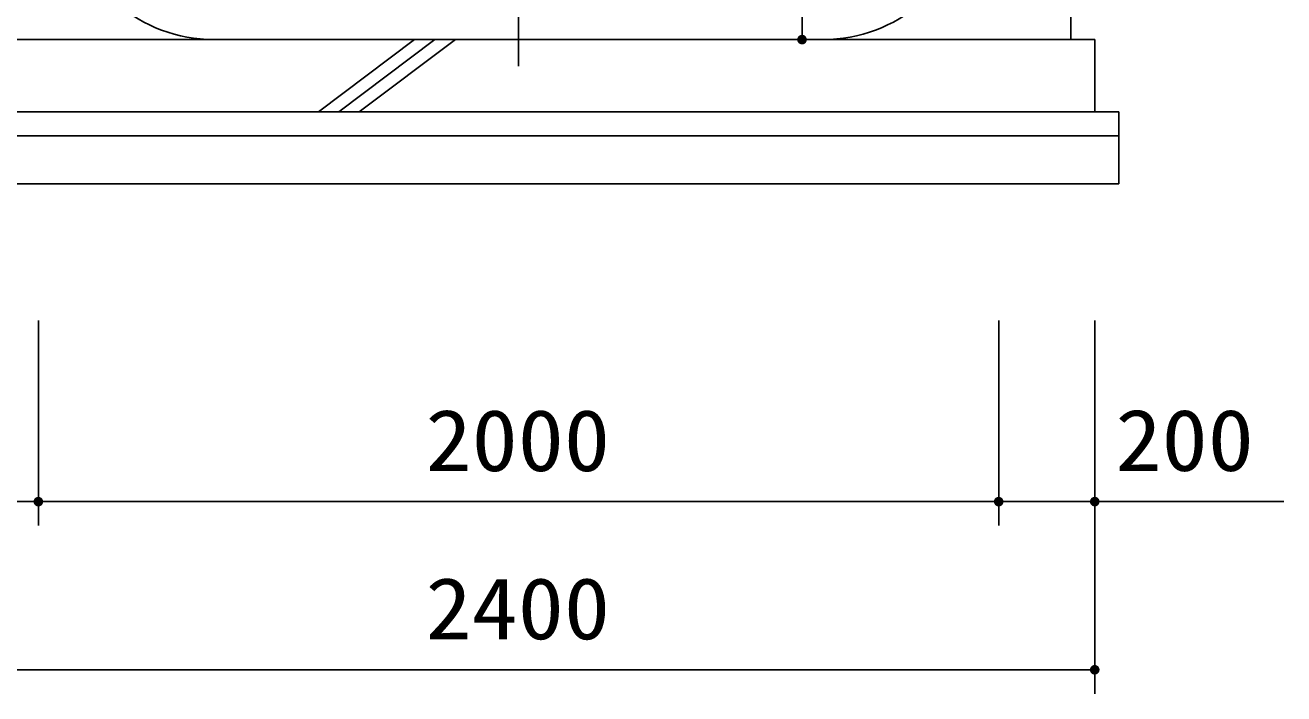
# Model space of a CAD drawing. Units: millimetres, scale not verified. Extents: x -14850 to 14850, y -10500 to 10500.
# Drawn here: x 197 to 2818, y -6984 to -5593 of the extents above; entities that cross this region are included whole.
import ezdxf
from ezdxf.enums import TextEntityAlignment as Align

# ---------------------------------------------------------------- set-up
doc = ezdxf.new("R2010")
doc.units = ezdxf.units.MM
doc.header["$LTSCALE"] = 50
doc.linetypes.add('LONG_DASHED1', pattern=[7, 6, -1])
for name, color, linetype, lineweight in [('0-0_躯体', 3, 'Continuous', 25), ('0-2_製作', 5, 'Continuous', 25), ('0-4_機器', 3, 'Continuous', 25)]:
    doc.layers.add(name, color=color, linetype=linetype, lineweight=lineweight)
doc.styles.add('ＭＳ ゴシック', font='')
doc.styles.get('ＭＳ ゴシック').set_extended_font_data('MS Gothic')

msp = doc.modelspace()

# ---------------------------------------------------------------- linework, layer by layer
at = {"layer": '0-0_躯体', "linetype": 'LONG_DASHED1'}
msp.add_line((1224.6, -3277.85), (1224.6, -5694.18), dxfattribs=at)
at = {"layer": '0-0_躯体', "color": 7}
msp.add_line((2374.59, -5080.82), (2374.59, -5622.75), dxfattribs=at)
at = {"layer": '0-0_躯体'}
msp.add_line((1859.09, -5622.75), (590.1, -5622.75), dxfattribs=at)
at = {"layer": '0-0_躯体', "color": 2}
for p, q in [((1008.15, -5622.75), (808.15, -5772.75)), ((850.57, -5772.75), (1050.57, -5622.75)), ((1093, -5622.75), (893, -5772.75))]:
    msp.add_line(p, q, dxfattribs=at)
at = {"layer": '0-0_躯体'}
for centre, start, end in [((590.1, -5312.75), 188.83086, 270), ((1859.09, -5312.75), 270, 351.16913)]:
    msp.add_arc(centre, 310, start, end, dxfattribs=at)
at = {"layer": '0-2_製作', "color": 2}
for p, q in [((1814.99, -5622.75), (1814.99, -3972.75)), ((1864.99, -5622.75), (1591.71, -5622.75)), ((224.59, -6634.35), (224.59, -6207.57)), ((2224.6, -6634.35), (2224.6, -6207.57)), ((2424.59, -6984.35), (2424.59, -6207.57)), ((24.59, -6584.35), (224.59, -6584.35)), ((224.59, -6584.35), (2224.6, -6584.35)), ((2224.6, -6584.35), (2424.59, -6584.35)), ((2424.59, -6584.35), (2818.37, -6584.35)), ((24.59, -6934.35), (2424.59, -6934.35))]:
    msp.add_line(p, q, dxfattribs=at)
at = {"layer": '0-2_製作'}
for points in [[(1804.99, -5622.75), (1814.99, -5612.75), (1814.99, -5622.75)], [(1805.01, -5622.12), (1814.99, -5612.75), (1804.99, -5622.75)], [(1805.3, -5625.24), (1804.99, -5622.75), (1814.99, -5622.75)], [(1805.07, -5624), (1804.99, -5622.75), (1805.3, -5625.24)], [(1805.17, -5620.88), (1814.99, -5612.75), (1805.01, -5622.12)], [(1805.48, -5619.66), (1814.99, -5612.75), (1805.17, -5620.88)], [(1805.3, -5625.24), (1814.99, -5622.75), (1805.69, -5626.43)], [(1805.94, -5618.49), (1814.99, -5612.75), (1805.48, -5619.66)], [(1805.69, -5626.43), (1814.99, -5622.75), (1806.23, -5627.57)], [(1806.55, -5617.39), (1814.99, -5612.75), (1805.94, -5618.49)], [(1806.23, -5627.57), (1814.99, -5622.75), (1806.9, -5628.63)], [(1807.28, -5616.38), (1814.99, -5612.75), (1806.55, -5617.39)], [(1806.9, -5628.63), (1814.99, -5622.75), (1807.7, -5629.59)], [(1808.14, -5615.46), (1814.99, -5612.75), (1807.28, -5616.38)], [(1807.7, -5629.59), (1814.99, -5622.75), (1808.61, -5630.45)], [(1809.11, -5614.66), (1814.99, -5612.75), (1808.14, -5615.46)], [(1808.61, -5630.45), (1814.99, -5622.75), (1809.63, -5631.19)], [(1810.17, -5613.99), (1814.99, -5612.75), (1809.11, -5614.66)], [(1809.63, -5631.19), (1814.99, -5622.75), (1810.73, -5631.8)], [(1810.17, -5613.99), (1813.74, -5612.83), (1814.99, -5612.75)], [(1811.31, -5613.45), (1813.74, -5612.83), (1810.17, -5613.99)], [(1810.73, -5631.8), (1814.99, -5622.75), (1811.9, -5632.26)], [(1811.31, -5613.45), (1812.5, -5613.06), (1813.74, -5612.83)], [(1811.9, -5632.26), (1814.99, -5622.75), (1813.11, -5632.57)], [(1813.11, -5632.57), (1814.99, -5622.75), (1814.36, -5632.73)], [(1814.36, -5632.73), (1814.99, -5622.75), (1814.99, -5632.75)], [(1814.99, -5612.75), (1824.29, -5619.07), (1814.99, -5622.75)], [(1814.99, -5612.75), (1823.75, -5617.93), (1824.29, -5619.07)], [(1814.99, -5612.75), (1823.08, -5616.87), (1823.75, -5617.93)], [(1814.99, -5612.75), (1822.28, -5615.9), (1823.08, -5616.87)], [(1814.99, -5612.75), (1821.36, -5615.04), (1822.28, -5615.9)], [(1814.99, -5612.75), (1820.35, -5614.31), (1821.36, -5615.04)], [(1814.99, -5612.75), (1819.25, -5613.7), (1820.35, -5614.31)], [(1814.99, -5612.75), (1818.08, -5613.24), (1819.25, -5613.7)], [(1814.99, -5612.75), (1816.86, -5612.93), (1818.08, -5613.24)], [(1814.99, -5612.75), (1815.62, -5612.77), (1816.86, -5612.93)], [(1814.99, -5622.75), (1824.29, -5619.07), (1824.67, -5620.26)], [(1814.99, -5622.75), (1824.67, -5620.26), (1824.91, -5621.5)], [(1814.99, -5622.75), (1824.91, -5621.5), (1824.99, -5622.75)], [(1814.99, -5622.75), (1820.87, -5630.84), (1814.99, -5632.75)], [(1814.99, -5622.75), (1821.83, -5630.04), (1820.87, -5630.84)], [(1814.99, -5622.75), (1822.69, -5629.12), (1821.83, -5630.04)], [(1814.99, -5622.75), (1823.43, -5628.11), (1822.69, -5629.12)], [(1814.99, -5622.75), (1824.04, -5627.01), (1823.43, -5628.11)], [(1814.99, -5622.75), (1824.5, -5625.84), (1824.04, -5627.01)], [(1814.99, -5622.75), (1824.81, -5624.62), (1824.5, -5625.84)], [(1814.99, -5622.75), (1824.97, -5623.38), (1824.81, -5624.62)], [(1814.99, -5622.75), (1824.99, -5622.75), (1824.97, -5623.38)], [(1814.99, -5632.75), (1820.87, -5630.84), (1819.81, -5631.51)], [(1814.99, -5632.75), (1819.81, -5631.51), (1816.24, -5632.67)], [(1816.24, -5632.67), (1819.81, -5631.51), (1818.67, -5632.05)], [(1816.24, -5632.67), (1818.67, -5632.05), (1817.48, -5632.44)], [(214.59, -6584.35), (224.59, -6574.35), (224.59, -6584.35)], [(214.61, -6583.72), (224.59, -6574.35), (214.59, -6584.35)], [(214.77, -6582.48), (224.59, -6574.35), (214.61, -6583.72)], [(215.08, -6581.26), (224.59, -6574.35), (214.77, -6582.48)], [(215.55, -6580.09), (224.59, -6574.35), (215.08, -6581.26)], [(216.15, -6578.99), (224.59, -6574.35), (215.55, -6580.09)], [(216.89, -6577.98), (224.59, -6574.35), (216.15, -6578.99)], [(217.75, -6577.06), (224.59, -6574.35), (216.89, -6577.98)], [(218.72, -6576.26), (224.59, -6574.35), (217.75, -6577.06)], [(219.78, -6575.59), (224.59, -6574.35), (218.72, -6576.26)], [(220.91, -6575.05), (224.59, -6574.35), (219.78, -6575.59)], [(222.11, -6574.67), (224.59, -6574.35), (220.91, -6575.05)], [(223.34, -6574.43), (224.59, -6574.35), (222.11, -6574.67)], [(224.59, -6574.35), (234.51, -6583.1), (224.59, -6584.35)], [(224.59, -6574.35), (234.28, -6581.87), (234.51, -6583.1)], [(224.59, -6574.35), (233.89, -6580.67), (234.28, -6581.87)], [(224.59, -6574.35), (233.36, -6579.53), (233.89, -6580.67)], [(224.59, -6574.35), (232.68, -6578.47), (233.36, -6579.53)], [(224.59, -6574.35), (231.88, -6577.51), (232.68, -6578.47)], [(224.59, -6574.35), (230.97, -6576.65), (231.88, -6577.51)], [(224.59, -6574.35), (229.95, -6575.91), (230.97, -6576.65)], [(224.59, -6574.35), (228.85, -6575.3), (229.95, -6575.91)], [(224.59, -6574.35), (227.68, -6574.84), (228.85, -6575.3)], [(224.59, -6574.35), (226.47, -6574.53), (227.68, -6574.84)], [(224.59, -6574.35), (225.22, -6574.37), (226.47, -6574.53)], [(2214.6, -6584.35), (2224.6, -6574.35), (2224.6, -6584.35)], [(2214.61, -6583.72), (2224.6, -6574.35), (2214.6, -6584.35)], [(2214.77, -6582.48), (2224.6, -6574.35), (2214.61, -6583.72)], [(2215.08, -6581.26), (2224.6, -6574.35), (2214.77, -6582.48)], [(2215.55, -6580.09), (2224.6, -6574.35), (2215.08, -6581.26)], [(2216.15, -6578.99), (2224.6, -6574.35), (2215.55, -6580.09)], [(2216.89, -6577.98), (2224.6, -6574.35), (2216.15, -6578.99)], [(2217.75, -6577.06), (2224.6, -6574.35), (2216.89, -6577.98)], [(2218.72, -6576.26), (2224.6, -6574.35), (2217.75, -6577.06)], [(2218.72, -6576.26), (2223.34, -6574.43), (2224.6, -6574.35)], [(2219.78, -6575.59), (2223.34, -6574.43), (2218.72, -6576.26)], [(2219.78, -6575.59), (2222.11, -6574.67), (2223.34, -6574.43)], [(2220.91, -6575.05), (2222.11, -6574.67), (2219.78, -6575.59)], [(2224.6, -6574.35), (2233.89, -6580.67), (2224.6, -6584.35)], [(2224.6, -6574.35), (2233.36, -6579.53), (2233.89, -6580.67)], [(2224.6, -6574.35), (2232.69, -6578.47), (2233.36, -6579.53)], [(2224.6, -6574.35), (2231.88, -6577.51), (2232.69, -6578.47)], [(2224.6, -6574.35), (2230.97, -6576.65), (2231.88, -6577.51)], [(2224.6, -6574.35), (2229.95, -6575.91), (2230.97, -6576.65)], [(2224.6, -6574.35), (2228.85, -6575.3), (2229.95, -6575.91)], [(2224.6, -6574.35), (2227.69, -6574.84), (2228.85, -6575.3)], [(2224.6, -6574.35), (2226.47, -6574.53), (2227.69, -6574.84)], [(2224.6, -6574.35), (2225.22, -6574.37), (2226.47, -6574.53)], [(2414.59, -6584.35), (2424.59, -6574.35), (2424.59, -6584.35)], [(2414.61, -6583.72), (2424.59, -6574.35), (2414.59, -6584.35)], [(2414.77, -6582.48), (2424.59, -6574.35), (2414.61, -6583.72)], [(2415.08, -6581.26), (2424.59, -6574.35), (2414.77, -6582.48)], [(2415.55, -6580.09), (2424.59, -6574.35), (2415.08, -6581.26)], [(2416.15, -6578.99), (2424.59, -6574.35), (2415.55, -6580.09)], [(2416.89, -6577.98), (2424.59, -6574.35), (2416.15, -6578.99)], [(2417.75, -6577.06), (2424.59, -6574.35), (2416.89, -6577.98)], [(2418.72, -6576.26), (2424.59, -6574.35), (2417.75, -6577.06)], [(2418.72, -6576.26), (2423.34, -6574.43), (2424.59, -6574.35)], [(2419.78, -6575.59), (2423.34, -6574.43), (2418.72, -6576.26)], [(2419.78, -6575.59), (2422.11, -6574.67), (2423.34, -6574.43)], [(2420.91, -6575.05), (2422.11, -6574.67), (2419.78, -6575.59)], [(2424.59, -6574.35), (2433.89, -6580.67), (2424.59, -6584.35)], [(2424.59, -6574.35), (2433.36, -6579.53), (2433.89, -6580.67)], [(2424.59, -6574.35), (2432.68, -6578.47), (2433.36, -6579.53)], [(2424.59, -6574.35), (2431.88, -6577.51), (2432.68, -6578.47)], [(2424.59, -6574.35), (2430.97, -6576.65), (2431.88, -6577.51)], [(2424.59, -6574.35), (2429.95, -6575.91), (2430.97, -6576.65)], [(2424.59, -6574.35), (2428.85, -6575.3), (2429.95, -6575.91)], [(2424.59, -6574.35), (2427.68, -6574.84), (2428.85, -6575.3)], [(2424.59, -6574.35), (2426.47, -6574.53), (2427.68, -6574.84)], [(2424.59, -6574.35), (2425.22, -6574.37), (2426.47, -6574.53)], [(214.59, -6584.35), (224.59, -6584.35), (214.67, -6585.61)], [(214.67, -6585.61), (224.59, -6584.35), (214.91, -6586.84)], [(214.91, -6586.84), (224.59, -6584.35), (215.3, -6588.03)], [(215.3, -6588.03), (224.59, -6584.35), (215.83, -6589.17)], [(215.83, -6589.17), (224.59, -6584.35), (216.5, -6590.23)], [(216.5, -6590.23), (224.59, -6584.35), (217.3, -6591.2)], [(217.3, -6591.2), (224.59, -6584.35), (218.22, -6592.06)], [(218.22, -6592.06), (224.59, -6584.35), (219.24, -6592.8)], [(219.24, -6592.8), (224.59, -6584.35), (220.34, -6593.4)], [(220.34, -6593.4), (224.59, -6584.35), (221.5, -6593.86)], [(221.5, -6593.86), (224.59, -6584.35), (222.72, -6594.17)], [(222.72, -6594.17), (224.59, -6584.35), (223.97, -6594.33)], [(223.97, -6594.33), (224.59, -6584.35), (224.59, -6594.35)], [(224.59, -6584.35), (234.51, -6583.1), (234.59, -6584.35)], [(224.59, -6584.35), (225.85, -6594.27), (224.59, -6594.35)], [(224.59, -6584.35), (227.08, -6594.04), (225.85, -6594.27)], [(224.59, -6584.35), (228.27, -6593.65), (227.08, -6594.04)], [(224.59, -6584.35), (229.41, -6593.12), (228.27, -6593.65)], [(224.59, -6584.35), (230.47, -6592.44), (229.41, -6593.12)], [(224.59, -6584.35), (231.44, -6591.64), (230.47, -6592.44)], [(224.59, -6584.35), (232.3, -6590.73), (231.44, -6591.64)], [(224.59, -6584.35), (233.04, -6589.71), (232.3, -6590.73)], [(224.59, -6584.35), (233.64, -6588.61), (233.04, -6589.71)], [(224.59, -6584.35), (234.1, -6587.44), (233.64, -6588.61)], [(224.59, -6584.35), (234.42, -6586.23), (234.1, -6587.44)], [(224.59, -6584.35), (234.57, -6584.98), (234.42, -6586.23)], [(224.59, -6584.35), (234.59, -6584.35), (234.57, -6584.98)], [(2214.91, -6586.84), (2214.6, -6584.35), (2224.6, -6584.35)], [(2214.67, -6585.61), (2214.6, -6584.35), (2214.91, -6586.84)], [(2214.91, -6586.84), (2224.6, -6584.35), (2215.3, -6588.03)], [(2215.3, -6588.03), (2224.6, -6584.35), (2215.83, -6589.17)], [(2215.83, -6589.17), (2224.6, -6584.35), (2216.5, -6590.23)], [(2216.5, -6590.23), (2224.6, -6584.35), (2217.31, -6591.2)], [(2217.31, -6591.2), (2224.6, -6584.35), (2218.22, -6592.06)], [(2218.22, -6592.06), (2224.6, -6584.35), (2219.24, -6592.8)], [(2219.24, -6592.8), (2224.6, -6584.35), (2220.34, -6593.4)], [(2220.34, -6593.4), (2224.6, -6584.35), (2221.5, -6593.86)], [(2221.5, -6593.86), (2224.6, -6584.35), (2222.72, -6594.17)], [(2222.72, -6594.17), (2224.6, -6584.35), (2223.97, -6594.33)], [(2223.97, -6594.33), (2224.6, -6584.35), (2224.6, -6594.35)], [(2224.6, -6584.35), (2233.89, -6580.67), (2234.28, -6581.87)], [(2224.6, -6584.35), (2234.28, -6581.87), (2234.52, -6583.1)], [(2224.6, -6584.35), (2234.52, -6583.1), (2234.6, -6584.35)], [(2224.6, -6584.35), (2231.44, -6591.64), (2224.6, -6594.35)], [(2224.6, -6584.35), (2232.3, -6590.73), (2231.44, -6591.64)], [(2224.6, -6584.35), (2233.04, -6589.71), (2232.3, -6590.73)], [(2224.6, -6584.35), (2233.64, -6588.61), (2233.04, -6589.71)], [(2224.6, -6584.35), (2234.11, -6587.44), (2233.64, -6588.61)], [(2224.6, -6584.35), (2234.42, -6586.23), (2234.11, -6587.44)], [(2224.6, -6584.35), (2234.58, -6584.98), (2234.42, -6586.23)], [(2224.6, -6584.35), (2234.6, -6584.35), (2234.58, -6584.98)], [(2224.6, -6594.35), (2231.44, -6591.64), (2230.47, -6592.44)], [(2224.6, -6594.35), (2230.47, -6592.44), (2225.85, -6594.27)], [(2225.85, -6594.27), (2230.47, -6592.44), (2229.41, -6593.12)], [(2225.85, -6594.27), (2229.41, -6593.12), (2227.08, -6594.04)], [(2227.08, -6594.04), (2229.41, -6593.12), (2228.28, -6593.65)], [(2414.91, -6586.84), (2414.59, -6584.35), (2424.59, -6584.35)], [(2414.67, -6585.61), (2414.59, -6584.35), (2414.91, -6586.84)], [(2414.91, -6586.84), (2424.59, -6584.35), (2415.3, -6588.03)], [(2415.3, -6588.03), (2424.59, -6584.35), (2415.83, -6589.17)], [(2415.83, -6589.17), (2424.59, -6584.35), (2416.5, -6590.23)], [(2416.5, -6590.23), (2424.59, -6584.35), (2417.3, -6591.2)], [(2417.3, -6591.2), (2424.59, -6584.35), (2418.22, -6592.06)], [(2418.22, -6592.06), (2424.59, -6584.35), (2419.24, -6592.8)], [(2419.24, -6592.8), (2424.59, -6584.35), (2420.34, -6593.4)], [(2420.34, -6593.4), (2424.59, -6584.35), (2421.5, -6593.86)], [(2421.5, -6593.86), (2424.59, -6584.35), (2422.72, -6594.17)], [(2422.72, -6594.17), (2424.59, -6584.35), (2423.97, -6594.33)], [(2423.97, -6594.33), (2424.59, -6584.35), (2424.59, -6594.35)], [(2424.59, -6584.35), (2433.89, -6580.67), (2434.28, -6581.87)], [(2424.59, -6584.35), (2434.28, -6581.87), (2434.52, -6583.1)], [(2424.59, -6584.35), (2434.52, -6583.1), (2434.59, -6584.35)], [(2424.59, -6584.35), (2431.44, -6591.64), (2424.59, -6594.35)], [(2424.59, -6584.35), (2432.3, -6590.73), (2431.44, -6591.64)], [(2424.59, -6584.35), (2433.04, -6589.71), (2432.3, -6590.73)], [(2424.59, -6584.35), (2433.64, -6588.61), (2433.04, -6589.71)], [(2424.59, -6584.35), (2434.1, -6587.44), (2433.64, -6588.61)], [(2424.59, -6584.35), (2434.42, -6586.23), (2434.1, -6587.44)], [(2424.59, -6584.35), (2434.57, -6584.98), (2434.42, -6586.23)], [(2424.59, -6584.35), (2434.59, -6584.35), (2434.57, -6584.98)], [(2424.59, -6594.35), (2431.44, -6591.64), (2430.47, -6592.44)], [(2424.59, -6594.35), (2430.47, -6592.44), (2425.85, -6594.27)], [(2425.85, -6594.27), (2430.47, -6592.44), (2429.41, -6593.12)], [(2425.85, -6594.27), (2429.41, -6593.12), (2427.08, -6594.04)], [(2427.08, -6594.04), (2429.41, -6593.12), (2428.28, -6593.65)], [(2414.59, -6934.35), (2424.59, -6924.35), (2424.59, -6934.35)], [(2414.61, -6933.72), (2424.59, -6924.35), (2414.59, -6934.35)], [(2414.91, -6936.84), (2414.59, -6934.35), (2424.59, -6934.35)], [(2414.67, -6935.61), (2414.59, -6934.35), (2414.91, -6936.84)], [(2414.77, -6932.48), (2424.59, -6924.35), (2414.61, -6933.72)], [(2415.08, -6931.26), (2424.59, -6924.35), (2414.77, -6932.48)], [(2414.91, -6936.84), (2424.59, -6934.35), (2415.3, -6938.03)], [(2415.55, -6930.09), (2424.59, -6924.35), (2415.08, -6931.26)], [(2415.3, -6938.03), (2424.59, -6934.35), (2415.83, -6939.17)], [(2416.15, -6928.99), (2424.59, -6924.35), (2415.55, -6930.09)], [(2415.83, -6939.17), (2424.59, -6934.35), (2416.5, -6940.23)], [(2416.89, -6927.98), (2424.59, -6924.35), (2416.15, -6928.99)], [(2416.5, -6940.23), (2424.59, -6934.35), (2417.3, -6941.2)], [(2417.75, -6927.06), (2424.59, -6924.35), (2416.89, -6927.98)], [(2417.3, -6941.2), (2424.59, -6934.35), (2418.22, -6942.06)], [(2418.72, -6926.26), (2424.59, -6924.35), (2417.75, -6927.06)], [(2418.22, -6942.06), (2424.59, -6934.35), (2419.24, -6942.8)], [(2418.72, -6926.26), (2423.34, -6924.43), (2424.59, -6924.35)], [(2419.78, -6925.59), (2423.34, -6924.43), (2418.72, -6926.26)], [(2419.24, -6942.8), (2424.59, -6934.35), (2420.34, -6943.4)], [(2419.78, -6925.59), (2422.11, -6924.67), (2423.34, -6924.43)], [(2420.91, -6925.05), (2422.11, -6924.67), (2419.78, -6925.59)], [(2420.34, -6943.4), (2424.59, -6934.35), (2421.5, -6943.86)], [(2421.5, -6943.86), (2424.59, -6934.35), (2422.72, -6944.17)], [(2422.72, -6944.17), (2424.59, -6934.35), (2423.97, -6944.33)], [(2423.97, -6944.33), (2424.59, -6934.35), (2424.59, -6944.35)], [(2424.59, -6924.35), (2433.89, -6930.67), (2424.59, -6934.35)], [(2424.59, -6924.35), (2433.36, -6929.53), (2433.89, -6930.67)], [(2424.59, -6924.35), (2432.68, -6928.47), (2433.36, -6929.53)], [(2424.59, -6924.35), (2431.88, -6927.51), (2432.68, -6928.47)], [(2424.59, -6924.35), (2430.97, -6926.65), (2431.88, -6927.51)], [(2424.59, -6924.35), (2429.95, -6925.91), (2430.97, -6926.65)], [(2424.59, -6924.35), (2428.85, -6925.3), (2429.95, -6925.91)], [(2424.59, -6924.35), (2427.68, -6924.84), (2428.85, -6925.3)], [(2424.59, -6924.35), (2426.47, -6924.53), (2427.68, -6924.84)], [(2424.59, -6924.35), (2425.22, -6924.37), (2426.47, -6924.53)], [(2424.59, -6934.35), (2433.89, -6930.67), (2434.28, -6931.87)], [(2424.59, -6934.35), (2434.28, -6931.87), (2434.52, -6933.1)], [(2424.59, -6934.35), (2434.52, -6933.1), (2434.59, -6934.35)], [(2424.59, -6934.35), (2431.44, -6941.64), (2424.59, -6944.35)], [(2424.59, -6934.35), (2432.3, -6940.73), (2431.44, -6941.64)], [(2424.59, -6934.35), (2433.04, -6939.71), (2432.3, -6940.73)], [(2424.59, -6934.35), (2433.64, -6938.61), (2433.04, -6939.71)], [(2424.59, -6934.35), (2434.1, -6937.44), (2433.64, -6938.61)], [(2424.59, -6934.35), (2434.42, -6936.23), (2434.1, -6937.44)], [(2424.59, -6934.35), (2434.57, -6934.98), (2434.42, -6936.23)], [(2424.59, -6934.35), (2434.59, -6934.35), (2434.57, -6934.98)], [(2424.59, -6944.35), (2431.44, -6941.64), (2430.47, -6942.44)], [(2424.59, -6944.35), (2430.47, -6942.44), (2425.85, -6944.27)], [(2425.85, -6944.27), (2430.47, -6942.44), (2429.41, -6943.12)], [(2425.85, -6944.27), (2429.41, -6943.12), (2427.08, -6944.04)], [(2427.08, -6944.04), (2429.41, -6943.12), (2428.28, -6943.65)]]:
    msp.add_solid(points, dxfattribs=at)
at = {"layer": '0-4_機器', "color": 2}
for p, q in [((24.59, -5622.75), (2424.59, -5622.75)), ((2424.59, -5622.75), (2424.59, -5772.75)), ((-25.41, -5772.75), (2474.59, -5772.75)), ((2474.59, -5772.75), (2474.59, -5922.75)), ((-25.41, -5822.75), (2474.59, -5822.75))]:
    msp.add_line(p, q, dxfattribs=at)
msp.add_lwpolyline([(-25.41, -5772.75), (-25.41, -5922.75), (2474.59, -5922.75)], dxfattribs=at)

# ---------------------------------------------------------------- texts
at = {"layer": '0-2_製作', "color": 4, "style": 'ＭＳ ゴシック', "width": 1.1}
for s, p in [('2000', (1030.84, -6559.35)), ('200', (2467.76, -6558.98)), ('2400', (1030.84, -6909.35))]:
    msp.add_text(s, height=128.4, dxfattribs=at).set_placement(p, align=Align.BOTTOM_LEFT)

doc.saveas('drawing.dxf')
